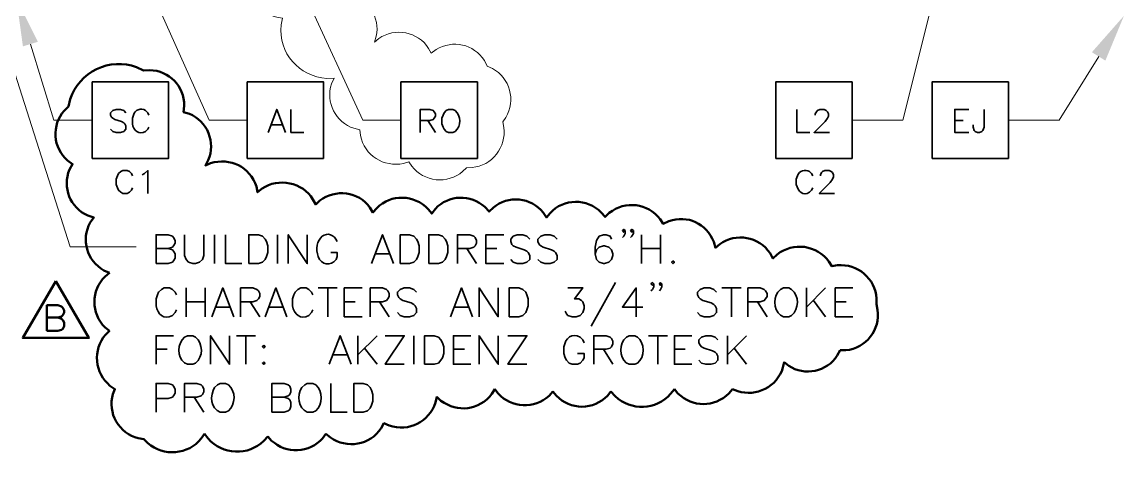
# Model space of a CAD drawing. Header units: inches. Extents: x 5 to 516, y -193 to 129.
# Drawn here: x 77.37 to 91.8, y -104.02 to -98.32 of the extents above; entities that cross this region are included whole.
import ezdxf

# ---------------------------------------------------------------- set-up
doc = ezdxf.new("R2010")
doc.units = ezdxf.units.IN
doc.header["$MEASUREMENT"] = 0
doc.layers.add('PDF4_Geometry', color=7, linetype='Continuous')
doc.layers.add('PDF4_Solid Fills', color=7, linetype='Continuous')

msp = doc.modelspace()

# ---------------------------------------------------------------- linework, layer by layer
at = {"layer": 'PDF4_Geometry', "lineweight": 15}
for points in [[(91.4320868, -89.5129847), (88.9054199, -99.6063185), (88.2387532, -99.6063185)], [(74.8487521, -91.3829834), (78.0020856, -101.262984), (78.8654193, -101.262984)], [(78.1887521, -95.9563175), (79.8187523, -99.6063176), (80.3187523, -99.6063176)], [(81.0954228, -98.006319), (81.8320896, -99.6063191), (82.3320896, -99.6063191)], [(77.482087, -98.6096516), (77.7887537, -99.6063184), (78.2887538, -99.6063184)], [(91.4687554, -98.7729851), (90.9520887, -99.6063185), (90.285422, -99.6063185)]]:
    msp.add_lwpolyline(points, dxfattribs=at)
at = {"layer": 'PDF4_Geometry', "color": 253, "lineweight": 15, "true_color": 0x9a9a9a}
for points in [[(80.3420848, -97.5363199), (80.3854182, -97.6029866), (80.3587516, -97.6729865, 0.424107369), (80.7054183, -98.25632), (80.7787515, -98.2696533), (80.7620848, -98.3596534)], [(81.3620849, -99.0596534), (81.4554183, -99.0563201), (81.4220849, -99.1296534, 0.4131143557), (81.7154183, -99.7129868), (81.7920849, -99.7329868), (81.802085, -99.8063201)], [(82.3654183, -100.1729868), (82.4354183, -100.1496535), (82.4754183, -100.2096535, 0.4243102973), (83.1387517, -100.2796535), (83.1920851, -100.2296535), (83.2654184, -100.2263202, 0.4234748107), (83.6787517, -99.7029868), (83.6654185, -99.6296534), (83.7054184, -99.5696534)]]:
    msp.add_lwpolyline(points, format="xyb", dxfattribs=at)
for points in [[(82.042085, -98.53632), (81.9854183, -98.5829866), (82.0087516, -98.50632)], [(82.792085, -98.6829867), (82.7287517, -98.7296534), (82.6920851, -98.66632)], [(83.5287518, -98.9296534), (83.462085, -98.8996534), (83.4254184, -98.82632)]]:
    msp.add_lwpolyline(points, dxfattribs=at)
at = {"layer": 'PDF4_Geometry', "lineweight": 50}
for points in [[(79.0387503, -98.9496527), (78.9587514, -98.9563177), (78.8687514, -98.9129844, 0.4266034158), (78.0020847, -99.3296511), (77.9787514, -99.4263178)], [(77.9787573, -99.4229857), (77.9787573, -99.426319), (77.9220906, -99.4829857, 0.4161718861), (77.9654239, -100.1329857), (78.0320906, -100.1829857)], [(79.7720856, -100.1963181), (79.7720856, -100.1996515), (79.8087523, -100.1296514, 0.416122095), (79.5620856, -99.5229847), (79.4854189, -99.4996514)], [(83.4854173, -100.7996507), (83.4854173, -100.802984), (83.432084, -100.742984, 0.410865634), (82.7820839, -100.7663173), (82.7354173, -100.8296507)], [(84.238754, -100.8763176), (84.238754, -100.879651), (84.1920873, -100.8129843, 0.4168467313), (83.5420873, -100.749651), (83.4854206, -100.8029843)], [(78.3087541, -100.8763176), (78.3087541, -100.879651), (78.2620874, -100.9463176, 0.4127185048), (78.4420874, -101.5729844), (78.5154207, -101.6063177)], [(87.9754215, -101.5163188), (87.9754215, -101.5196521), (87.9354215, -101.4563188, 0.4222641505), (87.2587548, -101.3629854), (87.2020881, -101.4163188)], [(78.5154191, -102.362985), (78.5154191, -102.3663183), (78.4620858, -102.4163183, 0.4184959584), (78.5220858, -103.082985), (78.5854191, -103.1263184)], [(78.5854197, -103.1229846), (78.5854197, -103.1263179), (78.558753, -103.1929846, 0.4211872739), (78.8920863, -103.7696513), (78.9654197, -103.7829847)], [(84.3220873, -103.1563183), (84.3220873, -103.1596516), (84.368754, -103.2163183, 0.423625), (85.0354207, -103.2163183), (85.0820874, -103.1596516)], [(79.7587528, -103.7096512), (79.7587528, -103.7129845), (79.8087528, -103.7763179, 0.4254461526), (80.5354195, -103.8063179), (80.5887529, -103.7463179)], [(80.5887564, -103.7429849), (80.5887564, -103.7463182), (80.6387564, -103.8029849, 0.41838842), (81.3054231, -103.7729849), (81.3487565, -103.7129849)]]:
    msp.add_lwpolyline(points, format="xyb", dxfattribs=at)
at = {"layer": 'PDF4_Geometry', "lineweight": 35}
for points in [[(78.2887549, -100.1063185), (78.2887549, -99.1063184), (79.2887549, -99.1063184), (79.2887549, -100.1063185)], [(81.3187505, -100.1063185), (81.3187505, -99.1063184), (80.3187504, -99.1063184), (80.3187504, -100.1063185)], [(83.3320902, -100.1063185), (83.3320902, -99.1063184), (82.3320901, -99.1063184), (82.3320901, -100.1063185)], [(87.2387542, -100.1063185), (87.2387542, -99.1063184), (88.2387543, -99.1063184), (88.2387543, -100.1063185)], [(89.2854192, -100.1063185), (89.2854192, -99.1063184), (90.2854192, -99.1063184), (90.2854192, -100.1063185)], [(80.3387564, -101.4829869), (80.3387564, -101.1063202), (80.4654231, -101.1063202), (80.5187564, -101.1263202), (80.5520897, -101.1629869), (80.5720897, -101.1963202), (80.5887564, -101.2496536), (80.5887564, -101.3396536), (80.5720897, -101.3929869), (80.5520897, -101.4296536), (80.5187564, -101.4663203), (80.4654231, -101.4829869)], [(82.3220872, -101.4829869), (82.3220872, -101.1063202), (82.4454205, -101.1063202), (82.4987538, -101.1263202), (82.5354205, -101.1629869), (82.5520872, -101.1963202), (82.5720872, -101.2496536), (82.5720872, -101.3396536), (82.5520872, -101.3929869), (82.5354205, -101.4296536), (82.4987538, -101.4663203), (82.4454205, -101.4829869)], [(82.6954189, -101.4829869), (82.6954189, -101.1063202), (82.8220856, -101.1063202), (82.8754189, -101.1263202), (82.9120856, -101.1629869), (82.9287522, -101.1963202), (82.9454189, -101.2496536), (82.9454189, -101.3396536), (82.9287522, -101.3929869), (82.9120856, -101.4296536), (82.8754189, -101.4663203), (82.8220856, -101.4829869)], [(85.892088, -101.4463184), (85.8754213, -101.4663184), (85.892088, -101.482985), (85.912088, -101.4663184)], [(83.7487569, -102.1796524), (83.7487569, -101.8029857), (83.8754236, -101.8029857), (83.9287569, -101.8229857), (83.9654236, -101.8563191), (83.9820903, -101.8929857), (83.9987569, -101.9463191), (83.9987569, -102.0363191), (83.9820903, -102.0896524), (83.9654236, -102.1263191), (83.9287569, -102.1629858), (83.8754236, -102.1796524)], [(82.6420877, -102.8029842), (82.6420877, -102.4296508), (82.7687544, -102.4296508), (82.8220877, -102.4463175), (82.8554211, -102.4829842), (82.8754211, -102.5196508), (82.8920878, -102.5729842), (82.8920878, -102.6629842), (82.8754211, -102.7163175), (82.8554211, -102.7496508), (82.8220877, -102.7863175), (82.7687544, -102.8029842)], [(80.5354185, -102.5529842), (80.5187518, -102.5729842), (80.5354185, -102.5896508), (80.5520851, -102.5729842)], [(80.5354185, -102.7696522), (80.5187518, -102.7863189), (80.5354185, -102.8029855), (80.5520851, -102.7863189)], [(81.7154248, -103.4296525), (81.7154248, -103.0529858), (81.8387581, -103.0529858), (81.8920915, -103.0729858), (81.9287581, -103.1063192), (81.9454248, -103.1429858), (81.9654248, -103.1963192), (81.9654248, -103.2863192), (81.9454248, -103.3396525), (81.9287581, -103.3763192), (81.8920915, -103.4129859), (81.8387581, -103.4296525)]]:
    msp.add_lwpolyline(points, close=True, dxfattribs=at)
for points in [[(78.7287573, -99.5096523), (78.7020907, -99.4796523), (78.6587573, -99.466319), (78.6020907, -99.466319), (78.5587573, -99.4796523), (78.5287573, -99.5096523), (78.5287573, -99.5396523), (78.5420907, -99.566319), (78.5587573, -99.5796524), (78.585424, -99.596319), (78.6720907, -99.6229857), (78.7020907, -99.6396524), (78.715424, -99.6529857), (78.7287573, -99.6796524), (78.7287573, -99.7229857), (78.7020907, -99.7529857), (78.6587573, -99.766319), (78.6020907, -99.766319), (78.5587573, -99.7529857), (78.5287573, -99.7229857)], [(78.8287519, -99.5396511), (78.8154186, -99.5796511), (78.8154186, -99.6529845)], [(79.0287519, -99.5396511), (79.0154186, -99.5096511), (78.9854186, -99.4796511)], [(80.5920862, -99.7663188), (80.7054196, -99.4663187), (80.8187529, -99.7663188)], [(80.8920876, -99.4663174), (80.8920876, -99.7663174), (81.0620876, -99.7663174)], [(82.58542, -99.7663188), (82.58542, -99.4663187), (82.7120867, -99.4663187), (82.75542, -99.4796521), (82.7687533, -99.4963187), (82.78542, -99.5229854), (82.78542, -99.5529854), (82.7687533, -99.5796521), (82.75542, -99.5963187), (82.7120867, -99.6096521), (82.58542, -99.6096521)], [(83.0420886, -99.4796507), (83.0120886, -99.4663174), (82.9554219, -99.4663174), (82.9254219, -99.4796507), (82.8987552, -99.5096507), (82.8854219, -99.5396507), (82.8687552, -99.5796507), (82.8687552, -99.6529841), (82.8854219, -99.6963174), (82.8987552, -99.7229841), (82.9254219, -99.7529841), (82.9554219, -99.7663174), (83.0120886, -99.7663174), (83.0420886, -99.7529841)], [(87.5154198, -99.4663174), (87.5154198, -99.7663174), (87.6854198, -99.7663174)], [(87.7554236, -99.5396511), (87.7554236, -99.5229845), (87.7720903, -99.4963178), (87.7854236, -99.4796511), (87.8154236, -99.4663178), (87.8720903, -99.4663178), (87.898757, -99.4796511), (87.9154237, -99.4963178), (87.928757, -99.5229845), (87.928757, -99.5529845), (87.9154237, -99.5796511), (87.8854237, -99.6229845), (87.7420903, -99.7663178), (87.9420903, -99.7663178)], [(89.7687574, -99.7663188), (89.5820907, -99.7663188), (89.5820907, -99.4663187), (89.7687574, -99.4663187)], [(89.9687553, -99.4663174), (89.9687553, -99.6963174), (89.9520886, -99.7396507), (89.9387553, -99.7529841), (89.9087552, -99.7663174), (89.8820886, -99.7663174), (89.8520886, -99.7529841), (89.8387552, -99.7396507), (89.8254219, -99.6963174), (89.8254219, -99.6663174)], [(78.9854186, -99.7529845), (79.0154186, -99.7229845), (79.0287519, -99.6963178)], [(80.6354212, -99.6663194), (80.7787545, -99.6663194)], [(82.6854227, -99.6096517), (82.7854227, -99.7663184)], [(89.5820907, -99.6096517), (89.6954241, -99.6096517)], [(78.8187503, -100.3363193), (78.8020836, -100.3063193), (78.775417, -100.2796527), (78.745417, -100.2663193), (78.6887503, -100.2663193), (78.6620836, -100.2796527), (78.6320836, -100.3063193), (78.6187503, -100.3363193), (78.6020836, -100.3796527), (78.6020836, -100.4496527), (78.6187503, -100.492986), (78.6320836, -100.522986), (78.6620836, -100.5496527), (78.6887503, -100.5663194), (78.745417, -100.5663194), (78.775417, -100.5496527), (78.8020836, -100.522986), (78.8187503, -100.492986)], [(78.9454186, -100.3229866), (78.9754186, -100.3063199), (79.0187519, -100.2663199), (79.0187519, -100.5663199)], [(87.8254242, -100.3363193), (87.8254242, -100.322986), (87.8387575, -100.292986), (87.8520909, -100.2796527), (87.8820909, -100.2663193), (87.9387575, -100.2663193), (87.9654242, -100.2796527), (87.9820909, -100.292986), (87.9954242, -100.322986), (87.9954242, -100.3496527), (87.9820909, -100.3796527), (87.9520909, -100.422986), (87.8087575, -100.5663194), (88.0087575, -100.5663194)], [(87.5254215, -100.3363193), (87.5087548, -100.3796527), (87.5087548, -100.4496527)], [(87.7254215, -100.3363193), (87.7087548, -100.3063193), (87.6820881, -100.2796527)], [(87.6820881, -100.5496527), (87.7087548, -100.522986), (87.7254215, -100.492986)], [(79.1254181, -101.4829869), (79.1254181, -101.1063202), (79.2854181, -101.1063202), (79.3387514, -101.1263202), (79.3554181, -101.1429869), (79.3754181, -101.1796536), (79.3754181, -101.2163202), (79.3554181, -101.2496536), (79.3387514, -101.2696536), (79.2854181, -101.2863202), (79.1254181, -101.2863202)], [(79.4987566, -101.1063186), (79.4987566, -101.3763186), (79.5187566, -101.429652), (79.5520899, -101.4663186), (79.6054233, -101.4829853), (79.6420899, -101.4829853), (79.6954233, -101.4663186), (79.7320899, -101.429652), (79.7487566, -101.3763186), (79.7487566, -101.1063186)], [(79.8920875, -101.1063186), (79.8920875, -101.4829853)], [(80.0354184, -101.1063186), (80.0354184, -101.4829853), (80.2487518, -101.4829853)], [(80.7154247, -101.1063186), (80.7154247, -101.4829853)], [(80.855419, -101.4829869), (80.855419, -101.1063202), (81.105419, -101.4829869), (81.105419, -101.1063202)], [(81.9454188, -101.4829869), (82.0887522, -101.1063202), (82.2320855, -101.4829869)], [(83.0720872, -101.4829869), (83.0720872, -101.1063202), (83.2320872, -101.1063202), (83.2854206, -101.1263202), (83.3020872, -101.1429869), (83.3220872, -101.1796536), (83.3220872, -101.2163202), (83.3020872, -101.2496536), (83.2854206, -101.2696536), (83.2320872, -101.2863202), (83.0720872, -101.2863202)], [(83.6787523, -101.4829869), (83.445419, -101.4829869), (83.445419, -101.1063202), (83.6787523, -101.1063202)], [(84.0187561, -101.1629864), (83.9820895, -101.1263197), (83.9287561, -101.1063197), (83.8554228, -101.1063197), (83.8020895, -101.1263197), (83.7687561, -101.1629864), (83.7687561, -101.1963197), (83.7854228, -101.2329864), (83.8020895, -101.249653), (83.8387561, -101.269653), (83.9454228, -101.3029864), (83.9820895, -101.3229864), (83.9987561, -101.339653), (84.0187561, -101.3763197), (84.0187561, -101.429653), (83.9820895, -101.4663197), (83.9287561, -101.4829864), (83.8554228, -101.4829864), (83.8020895, -101.4663197), (83.7687561, -101.429653)], [(84.3754185, -101.1629864), (84.3387518, -101.1263197), (84.2854185, -101.1063197), (84.2154185, -101.1063197), (84.1620851, -101.1263197), (84.1254185, -101.1629864), (84.1254185, -101.1963197), (84.1420851, -101.2329864), (84.1620851, -101.249653), (84.1954185, -101.269653), (84.3020852, -101.3029864), (84.3387518, -101.3229864), (84.3554185, -101.339653), (84.3754185, -101.3763197), (84.3754185, -101.429653), (84.3387518, -101.4663197), (84.2854185, -101.4829864), (84.2154185, -101.4829864), (84.1620851, -101.4663197), (84.1254185, -101.429653)], [(85.0887568, -101.1629864), (85.0720901, -101.1263197), (85.0187568, -101.1063197), (84.9820901, -101.1063197), (84.9287568, -101.1263197), (84.8920901, -101.179653), (84.8754234, -101.269653), (84.8754234, -101.3563197), (84.8920901, -101.429653), (84.9287568, -101.4663197), (84.9820901, -101.4829864), (84.9987568, -101.4829864), (85.0520901, -101.4663197), (85.0887568, -101.429653), (85.1054234, -101.3763197), (85.1054234, -101.3563197), (85.0887568, -101.3029864), (85.0520901, -101.269653), (84.9987568, -101.249653), (84.9820901, -101.249653), (84.9287568, -101.269653), (84.8920901, -101.3029864), (84.8754234, -101.3563197)], [(85.2687562, -101.052984), (85.2487562, -101.072984), (85.2320896, -101.052984), (85.2487562, -101.0363174), (85.2687562, -101.052984), (85.2687562, -101.0896507), (85.2487562, -101.1263174), (85.2320896, -101.142984)], [(85.3754186, -101.052984), (85.3554186, -101.072984), (85.3387519, -101.052984), (85.3554186, -101.0363174), (85.3754186, -101.052984), (85.3754186, -101.0896507), (85.3554186, -101.1263174), (85.3387519, -101.142984)], [(85.4820877, -101.1063186), (85.4820877, -101.4829853)], [(85.7320877, -101.1063186), (85.7320877, -101.4829853)], [(79.2854184, -101.2863181), (79.3387517, -101.3029847), (79.3554184, -101.3229847), (79.3754184, -101.3563181), (79.3754184, -101.4129847), (79.3554184, -101.4463181), (79.3387517, -101.4663181), (79.2854184, -101.4829848), (79.1254183, -101.4829848)], [(83.1954189, -101.2863181), (83.3220856, -101.4829848)], [(83.445419, -101.2863181), (83.5887523, -101.2863181)], [(85.4820877, -101.2863181), (85.7320877, -101.2863181)], [(81.4820901, -101.4296517), (81.4987567, -101.392985), (81.4987567, -101.3396517), (81.4120901, -101.3396517)], [(81.9987568, -101.3563186), (82.1787568, -101.3563186)], [(79.3920875, -101.8929838), (79.3754208, -101.8563172), (79.3387541, -101.8229838), (79.3020875, -101.8029838), (79.2320875, -101.8029838), (79.1954208, -101.8229838), (79.1587541, -101.8563172), (79.1420875, -101.8929838), (79.1254208, -101.9463172), (79.1254208, -102.0363172)], [(79.5187558, -101.8029841), (79.5187558, -102.1796508)], [(79.7687558, -101.8029841), (79.7687558, -102.1796508)], [(79.8554189, -102.1796524), (79.9987523, -101.8029857), (80.1420856, -102.1796524)], [(80.2320873, -102.1796524), (80.2320873, -101.8029857), (80.3920873, -101.8029857), (80.4454206, -101.8229857), (80.4654206, -101.8396524), (80.4820873, -101.8763191), (80.4820873, -101.9129857), (80.4654206, -101.9463191), (80.4454206, -101.9663191), (80.3920873, -101.9829857), (80.2320873, -101.9829857)], [(80.5520878, -102.1796524), (80.6954212, -101.8029857), (80.8387545, -102.1796524)], [(81.1787562, -101.8929838), (81.1620895, -101.8563172), (81.1254228, -101.8229838), (81.0887562, -101.8029838), (81.0187562, -101.8029838), (80.9820895, -101.8229838), (80.9454228, -101.8563172), (80.9287562, -101.8929838), (80.9120895, -101.9463172), (80.9120895, -102.0363172)], [(81.2487567, -101.8029841), (81.4987567, -101.8029841)], [(81.3754182, -101.8029841), (81.3754182, -102.1796508)], [(81.8220898, -102.1796524), (81.5887565, -102.1796524), (81.5887565, -101.8029857), (81.8220898, -101.8029857)], [(81.9287562, -102.1796524), (81.9287562, -101.8029857), (82.0887563, -101.8029857), (82.1420896, -101.8229857), (82.1620896, -101.8396524), (82.1787563, -101.8763191), (82.1787563, -101.9129857), (82.1620896, -101.9463191), (82.1420896, -101.9663191), (82.0887563, -101.9829857), (81.9287562, -101.9829857)], [(82.5354186, -101.8563187), (82.4987519, -101.8229853), (82.4454186, -101.8029853), (82.3754186, -101.8029853), (82.3220853, -101.8229853), (82.2854186, -101.8563187), (82.2854186, -101.8929853), (82.3020853, -101.929652), (82.3220853, -101.9463187), (82.3554186, -101.9663187), (82.4654186, -101.999652), (82.4987519, -102.019652), (82.5187519, -102.0363187), (82.5354186, -102.0729853), (82.5354186, -102.1263187), (82.4987519, -102.1629853), (82.4454186, -102.179652), (82.3754186, -102.179652), (82.3220853, -102.1629853), (82.2854186, -102.1263187)], [(82.9820875, -102.1796524), (83.1254208, -101.8029857), (83.2687542, -102.1796524)], [(83.3554192, -102.1796524), (83.3554192, -101.8029857), (83.6054192, -102.1796524), (83.6054192, -101.8029857)], [(84.5187562, -101.8029841), (84.7154229, -101.8029841), (84.6054228, -101.9463174), (84.6620895, -101.9463174), (84.6954229, -101.9663174), (84.7154229, -101.9829841), (84.7320895, -102.0363175), (84.7320895, -102.0729841), (84.7154229, -102.1263175), (84.6787562, -102.1629841), (84.6254229, -102.1796508), (84.5720895, -102.1796508), (84.5187562, -102.1629841), (84.4987562, -102.1429841), (84.4820895, -102.1063175)], [(85.1420879, -101.7329869), (84.8220879, -102.302987)], [(85.4120871, -102.1796508), (85.4120871, -101.8029841), (85.2320871, -102.0529841), (85.4987538, -102.0529841)], [(85.642088, -101.7496529), (85.6254213, -101.7696529), (85.6054213, -101.7496529), (85.6254213, -101.7329863), (85.642088, -101.7496529), (85.642088, -101.7863196), (85.6254213, -101.8229863), (85.6054213, -101.8396529)], [(85.7487571, -101.7496529), (85.7320904, -101.7696529), (85.7154238, -101.7496529), (85.7320904, -101.7329863), (85.7487571, -101.7496529), (85.7487571, -101.7863196), (85.7320904, -101.8229863), (85.7154238, -101.8396529)], [(86.4654252, -101.8563187), (86.4287585, -101.8229853), (86.3754252, -101.8029853), (86.3020918, -101.8029853), (86.2487585, -101.8229853), (86.2154251, -101.8563187), (86.2154251, -101.8929853), (86.2320918, -101.929652), (86.2487585, -101.9463187), (86.2854252, -101.9663187), (86.3920918, -101.999652), (86.4287585, -102.019652), (86.4454252, -102.0363187), (86.4654252, -102.0729853), (86.4654252, -102.1263187), (86.4287585, -102.1629853), (86.3754252, -102.179652), (86.3020918, -102.179652), (86.2487585, -102.1629853), (86.2154251, -102.1263187)], [(86.5354189, -101.8029841), (86.785419, -101.8029841)], [(86.6620872, -101.8029841), (86.6620872, -102.1796508)], [(86.8754187, -102.1796524), (86.8754187, -101.8029857), (87.0354187, -101.8029857), (87.088752, -101.8229857), (87.1054187, -101.8396524), (87.1254187, -101.8763191), (87.1254187, -101.9129857), (87.1054187, -101.9463191), (87.088752, -101.9663191), (87.0354187, -101.9829857), (86.8754187, -101.9829857)], [(87.4454236, -101.8229841), (87.4120903, -101.8029841), (87.3387569, -101.8029841), (87.3020903, -101.8229841), (87.2687569, -101.8563174)], [(87.6420881, -101.8029841), (87.6420881, -102.1796508)], [(87.8920882, -101.8029841), (87.6420881, -102.0529841)], [(88.2487565, -102.1796524), (88.0187565, -102.1796524), (88.0187565, -101.8029857), (88.2487565, -101.8029857)], [(79.5187558, -101.9829853), (79.7687558, -101.9829853)], [(80.355419, -101.9829853), (80.4820857, -102.1796519)], [(81.5887565, -101.9829853), (81.7320898, -101.9829853)], [(82.052088, -101.9829853), (82.1787546, -102.1796519)], [(86.9987572, -101.9829853), (87.1254239, -102.1796519)], [(87.7320879, -101.9663176), (87.8920879, -102.1796509)], [(88.0187565, -101.9829853), (88.1620898, -101.9829853)], [(79.3387541, -102.1629839), (79.3754208, -102.1263172), (79.3920875, -102.0896505)], [(79.9087569, -102.0529841), (80.0887569, -102.0529841)], [(80.605419, -102.0529841), (80.785419, -102.0529841)], [(81.1254228, -102.1629839), (81.1620895, -102.1263172), (81.1787562, -102.0896505)], [(83.0354187, -102.0529841), (83.2154187, -102.0529841)], [(87.3387569, -102.1796508), (87.4120903, -102.1796508), (87.4454236, -102.1629841)], [(79.1254181, -102.8029842), (79.1254181, -102.4296508), (79.3554181, -102.4296508)], [(79.642085, -102.4463191), (79.6054184, -102.4296524), (79.5354184, -102.4296524), (79.4987517, -102.4463191), (79.4654184, -102.4829858)], [(79.8387563, -102.8029842), (79.8387563, -102.4296508), (80.0887564, -102.8029842), (80.0887564, -102.4296508)], [(80.1787561, -102.4296524), (80.4287561, -102.4296524)], [(80.3020878, -102.4296524), (80.3020878, -102.8029858)], [(81.3920876, -102.8029842), (81.535421, -102.4296508), (81.6787543, -102.8029842)], [(81.768756, -102.4296524), (81.768756, -102.8029858)], [(82.018756, -102.4296524), (81.768756, -102.6796525)], [(82.3754183, -102.8029842), (82.1254183, -102.8029842), (82.3754183, -102.4296508), (82.1254183, -102.4296508)], [(82.4987568, -102.4296524), (82.4987568, -102.8029858)], [(83.2487561, -102.8029842), (83.0187561, -102.8029842), (83.0187561, -102.4296508), (83.2487561, -102.4296508)], [(83.3554192, -102.8029842), (83.3554192, -102.4296508), (83.6054192, -102.8029842), (83.6054192, -102.4296508)], [(83.9820876, -102.8029842), (83.7320875, -102.8029842), (83.9820876, -102.4296508), (83.7320875, -102.4296508)], [(84.8554193, -102.8029842), (84.8554193, -102.4296508), (85.0187527, -102.4296508), (85.072086, -102.4463175), (85.0887527, -102.4663175), (85.1054194, -102.4996508), (85.1054194, -102.5363175), (85.0887527, -102.5729842), (85.072086, -102.5896508), (85.0187527, -102.6063175), (84.8554193, -102.6063175)], [(85.4287541, -102.4463191), (85.3920874, -102.4296524), (85.3220874, -102.4296524), (85.2854207, -102.4463191), (85.2487541, -102.4829858)], [(85.5720874, -102.4296524), (85.8220874, -102.4296524)], [(85.6954191, -102.4296524), (85.6954191, -102.8029858)], [(86.1420872, -102.8029842), (85.9120872, -102.8029842), (85.9120872, -102.4296508), (86.1420872, -102.4296508)], [(86.4820878, -102.4829853), (86.4454211, -102.4463186), (86.3920878, -102.429652), (86.3220878, -102.429652), (86.2687544, -102.4463186), (86.2320877, -102.4829853), (86.2320877, -102.519652), (86.2487544, -102.5529853), (86.2687544, -102.5729853), (86.3020878, -102.589652), (86.4120878, -102.6263187), (86.4454211, -102.6429853), (86.4654211, -102.6629853), (86.4820878, -102.6963187), (86.4820878, -102.749652), (86.4454211, -102.7863187), (86.3920878, -102.8029853), (86.3220878, -102.8029853), (86.2687544, -102.7863187), (86.2320877, -102.749652)], [(86.6054195, -102.4296524), (86.6054195, -102.8029858)], [(86.8554195, -102.4296524), (86.6054195, -102.6796525)], [(84.4654209, -102.5729855), (84.4654209, -102.6629855), (84.4820876, -102.7163189), (84.4987543, -102.7496522), (84.5354209, -102.7863189), (84.5720876, -102.8029855), (84.6420876, -102.8029855), (84.6787543, -102.7863189), (84.715421, -102.7496522), (84.7320876, -102.7163189), (84.7320876, -102.6629855), (84.6420876, -102.6629855)], [(84.7320876, -102.5196522), (84.715421, -102.4829855), (84.6787543, -102.4463188)], [(79.1254181, -102.6063187), (79.2687514, -102.6063187)], [(81.4454188, -102.6796525), (81.6254188, -102.6796525)], [(81.8554191, -102.5896527), (82.0187524, -102.8029861)], [(83.0187561, -102.6063187), (83.1620894, -102.6063187)], [(84.9820876, -102.6063187), (85.105421, -102.8029854)], [(85.9120872, -102.6063187), (86.0520872, -102.6063187)], [(86.6954192, -102.5896527), (86.8554192, -102.8029861)], [(79.5354184, -102.8029858), (79.6054184, -102.8029858), (79.642085, -102.7863191)], [(85.3220874, -102.8029858), (85.3920874, -102.8029858), (85.4287541, -102.7863191)], [(79.1254181, -103.4296525), (79.1254181, -103.0529858), (79.2854181, -103.0529858), (79.3387514, -103.0729858), (79.3554181, -103.0896525), (79.3754181, -103.1263192), (79.3754181, -103.1796525), (79.3554181, -103.2163192), (79.3387514, -103.2329858), (79.2854181, -103.2496525), (79.1254181, -103.2496525)], [(79.4987566, -103.4296525), (79.4987566, -103.0529858), (79.6587566, -103.0529858), (79.7154233, -103.0729858), (79.7320899, -103.0896525), (79.7487566, -103.1263192), (79.7487566, -103.1629858), (79.7320899, -103.1963192), (79.7154233, -103.2163192), (79.6587566, -103.2329858), (79.4987566, -103.2329858)], [(80.0720913, -103.0729842), (80.0354247, -103.0529842), (79.9654246, -103.0529842), (79.928758, -103.0729842), (79.8920913, -103.1063175)], [(80.6420876, -103.4296525), (80.6420876, -103.0529858), (80.8020876, -103.0529858), (80.8554209, -103.0729858), (80.8754209, -103.0896525), (80.8920876, -103.1263192), (80.8920876, -103.1629858), (80.8754209, -103.1963192), (80.8554209, -103.2163192), (80.8020876, -103.2329858), (80.6420876, -103.2329858)], [(81.2154191, -103.0729842), (81.1787524, -103.0529842), (81.105419, -103.0529842), (81.0720857, -103.0729842), (81.035419, -103.1063175)], [(81.4120868, -103.0529842), (81.4120868, -103.4296509), (81.6254202, -103.4296509)], [(79.6254181, -103.2329854), (79.7487515, -103.429652)], [(80.8020879, -103.2329854), (80.8554212, -103.249652), (80.8754212, -103.269652), (80.8920879, -103.3029854), (80.8920879, -103.3563187), (80.8754212, -103.3929854), (80.8554212, -103.4129854), (80.8020879, -103.429652), (80.6420878, -103.429652)], [(79.9654246, -103.4296509), (80.0354247, -103.4296509), (80.0720913, -103.4129842)], [(81.105419, -103.4296509), (81.1787524, -103.4296509), (81.2154191, -103.4129842)]]:
    msp.add_lwpolyline(points, dxfattribs=at)
at = {"layer": 'PDF4_Geometry', "lineweight": 50}
for points in [[(79.495417, -99.4196527), (79.485417, -99.4996528), (79.485417, -99.4963194)], [(78.0320884, -100.1796521), (78.0320884, -100.1829855), (77.9920884, -100.2529855)], [(79.838755, -100.1696508), (79.7720883, -100.1996508)], [(80.4554217, -100.5463175), (80.4554217, -100.5496508), (80.438755, -100.4763175)], [(80.5154247, -100.5029844), (80.4554247, -100.5496511)], [(81.2154247, -100.7063178), (81.2154247, -100.7096511), (81.1787581, -100.6429844)], [(81.2687581, -100.6596503), (81.2154247, -100.7096503)], [(81.9654248, -100.8096503), (81.9654248, -100.8129836), (81.9254248, -100.7496503)], [(82.0154172, -100.7563197), (81.9654172, -100.8129863)], [(82.7354173, -100.8263197), (82.7354173, -100.829653), (82.6887506, -100.769653)], [(84.2854234, -100.8229846), (84.2387567, -100.8796512)], [(85.0054234, -100.8696512), (85.0054234, -100.8729846), (84.9554234, -100.8129846)], [(85.058753, -100.819651), (85.0054196, -100.8729843)], [(78.2320885, -100.8563188), (78.3087551, -100.8796522)], [(85.7654197, -100.959651), (85.7654197, -100.9629843), (85.7254197, -100.9029843)], [(85.8387557, -100.9296518), (85.7654224, -100.9629851)], [(86.4487558, -101.2729851), (86.4487558, -101.2763185), (86.4287558, -101.1996518)], [(86.5054189, -101.2296529), (86.4487523, -101.2763196)], [(87.2020857, -101.4129862), (87.2020857, -101.4163196), (87.165419, -101.3496529)], [(88.0487548, -101.5063189), (87.9754215, -101.5196522)], [(78.5154191, -101.6029853), (78.5154191, -101.6063186), (78.4587524, -101.6529853)], [(88.5587549, -102.0129856), (88.5587549, -102.0163189), (88.5587549, -101.9429856)], [(77.6954185, -102.3663183), (77.6954185, -102.0296516), (77.8387518, -102.0296516), (77.8887518, -102.0463183), (77.9054185, -102.0629849), (77.9220852, -102.0963183), (77.9220852, -102.1263183), (77.9054185, -102.1596516), (77.8887518, -102.1763183), (77.8387518, -102.1896516), (77.6954185, -102.1896516)], [(88.5720906, -102.0896515), (88.5587573, -102.0163181)], [(77.8387562, -102.189652), (77.8887562, -102.2063187), (77.9054229, -102.2229854), (77.9220895, -102.2563187), (77.9220895, -102.3029854), (77.9054229, -102.3363187), (77.8887562, -102.3529854), (77.8387562, -102.3663187), (77.6954228, -102.3663187)], [(78.4587524, -102.319652), (78.5154191, -102.3663187)], [(88.0454199, -102.6896521), (88.0820865, -102.6196521)], [(88.0820906, -102.6163182), (88.0820906, -102.6196515), (88.1587573, -102.6196515)], [(87.3320903, -102.8463179), (87.3487569, -102.7729846)], [(87.3487531, -102.7696521), (87.3487531, -102.7729854), (87.4087532, -102.8229854)], [(83.5220881, -103.1896522), (83.5620881, -103.1263188)], [(83.5620911, -103.1229846), (83.5620911, -103.1263179), (83.6054244, -103.1829846)], [(84.2720911, -103.216318), (84.3220911, -103.1596513)], [(85.0820904, -103.1563183), (85.0820904, -103.1596516), (85.1354237, -103.2196516)], [(85.8620904, -103.1896516), (85.9120904, -103.1263183)], [(85.9120872, -103.1229846), (85.9120872, -103.1263179), (85.9587538, -103.1829846)], [(86.6254206, -103.1829846), (86.6720872, -103.1263179)], [(86.6720902, -103.1229846), (86.6720902, -103.1263179), (86.7420902, -103.1529846)], [(82.7854224, -103.3029851), (82.8020891, -103.2296518)], [(82.802088, -103.2263188), (82.802088, -103.2296522), (82.8554214, -103.2796522)], [(82.0720861, -103.6396512), (82.1087527, -103.5729845)], [(82.1087557, -103.5696518), (82.1087557, -103.5729851), (82.1787557, -103.6029851)], [(79.7154246, -103.7763184), (79.758758, -103.7129851)], [(81.3487527, -103.7096512), (81.3487527, -103.7129845), (81.4087527, -103.7596512)], [(78.9654246, -103.7796517), (78.9654246, -103.7829851), (79.0187579, -103.8363184)]]:
    msp.add_lwpolyline(points, dxfattribs=at)
msp.add_lwpolyline([(77.8120906, -101.7129844), (78.245424, -102.4563178), (77.3787572, -102.4563178)], close=True, dxfattribs=at)
at = {"layer": 'PDF4_Geometry', "lineweight": 35}
msp.add_ellipse((81.3758503, -101.2995754), major_axis=(-0.0047299, 0.1990753), ratio=0.7284814703, start_param=5.2402670671, end_param=8.324970208, dxfattribs=at)
at = {"layer": 'PDF4_Geometry', "color": 253, "lineweight": 15, "true_color": 0x9a9a9a}
for points in [[(82.0087516, -98.50632), (82.0619183, -98.2646533), (81.904085, -98.0130978), (81.6587516, -97.9629866)], [(80.7620848, -98.3596534), (80.7238071, -98.7250423), (80.9973071, -99.0366534), (81.3620849, -99.0596534)], [(82.6920851, -98.66632), (82.5579183, -98.4441534), (82.2512517, -98.3920423), (82.042085, -98.53632)], [(83.4254184, -98.82632), (83.2822517, -98.6097645), (83.0122517, -98.5481534), (82.792085, -98.6829867)], [(83.7054184, -99.5696534), (83.8382518, -99.347209), (83.7588074, -99.0511534), (83.5287518, -98.9296534)], [(81.802085, -99.8063201), (81.8502516, -100.0689313), (82.1083072, -100.2272646), (82.3654183, -100.1729868)]]:
    msp.add_open_spline(points, degree=3, dxfattribs=at)
at = {"layer": 'PDF4_Geometry', "lineweight": 50}
for points in [[(79.495417, -99.4196527), (79.4939726, -99.1570416), (79.3001392, -98.9603194), (79.0387503, -98.9496527)], [(80.438755, -100.4763175), (80.3533106, -100.2162063), (80.0974217, -100.0927619), (79.838755, -100.1696508)], [(77.9920884, -100.2529855), (77.8941995, -100.4910966), (78.000144, -100.7486522), (78.2320885, -100.8563188)], [(81.1787581, -100.6429844), (81.0480358, -100.42154), (80.7247025, -100.3539844), (80.5154247, -100.5029844)], [(81.9254248, -100.7496503), (81.7762581, -100.5394836), (81.4712581, -100.5027614), (81.2687581, -100.6596503)], [(82.6887506, -100.769653), (82.503195, -100.5800974), (82.204195, -100.5684863), (82.0154172, -100.7563197)], [(84.9554234, -100.8129846), (84.7698678, -100.6267068), (84.4600345, -100.628929), (84.2854234, -100.8229846)], [(85.7254197, -100.9029843), (85.5624752, -100.6920954), (85.2725308, -100.6550398), (85.058753, -100.819651)], [(86.4287558, -101.1996518), (86.3273113, -100.9602073), (86.0892002, -100.8409296), (85.8387557, -100.9296518)], [(87.165419, -101.3496529), (87.0246968, -101.1305418), (86.7147523, -101.0763195), (86.5054189, -101.2296529)], [(88.5587549, -101.9429856), (88.5439771, -101.6798189), (88.3104215, -101.48343), (88.0487548, -101.5063189)], [(78.4587524, -101.6529853), (78.2691413, -101.8313742), (78.272308, -102.140652), (78.4587524, -102.319652)], [(88.1587573, -102.6196515), (88.4183129, -102.5919848), (88.6119795, -102.3484848), (88.5720906, -102.0896515)], [(87.4087532, -102.8229854), (87.6171976, -102.9599299), (87.9098643, -102.9012076), (88.0454199, -102.6896521)], [(86.7420902, -103.1529846), (86.9802014, -103.2373735), (87.2644236, -103.0921513), (87.3320903, -102.8463179)], [(82.1787557, -103.6029851), (82.4368668, -103.6914296), (82.6957002, -103.5589851), (82.7854224, -103.3029851)], [(82.8554214, -103.2796522), (83.0710325, -103.4402077), (83.3581992, -103.4058188), (83.5220881, -103.1896522)], [(83.6054244, -103.1829846), (83.7761466, -103.3808735), (84.0798133, -103.3900957), (84.2720911, -103.216318)], [(85.1354237, -103.2196516), (85.3453126, -103.4152628), (85.6740904, -103.4063739), (85.8620904, -103.1896516)], [(85.9587538, -103.1829846), (86.1499761, -103.3692624), (86.4341983, -103.3692624), (86.6254206, -103.1829846)], [(81.4087527, -103.7596512), (81.6203082, -103.914929), (81.928586, -103.860929), (82.0720861, -103.6396512)], [(79.0187579, -103.8363184), (79.2152579, -104.0159851), (79.5524246, -103.9863184), (79.7154246, -103.7763184)]]:
    msp.add_open_spline(points, degree=3, dxfattribs=at)
at = {"layer": 'PDF4_Geometry', "lineweight": 35}
for points in [[(78.9854186, -99.4796511), (78.9290853, -99.4392067), (78.845363, -99.47304), (78.8287519, -99.5396511)], [(83.0420886, -99.7529841), (83.1234775, -99.6821507), (83.1213108, -99.5510396), (83.0420886, -99.4796507)], [(78.8154186, -99.6529845), (78.8278075, -99.7388734), (78.9041408, -99.8035956), (78.9854186, -99.7529845)], [(87.6820881, -100.2796527), (87.6241437, -100.2425971), (87.5430326, -100.2675971), (87.5254215, -100.3363193)], [(87.5087548, -100.4496527), (87.5280881, -100.5327638), (87.5956437, -100.6103749), (87.6820881, -100.5496527)], [(81.2487567, -101.392985), (81.288479, -101.5003184), (81.4132567, -101.5247628), (81.4820901, -101.4296517)], [(87.2687569, -101.8563174), (87.1974236, -101.9502619), (87.2228125, -102.1448175), (87.3387569, -102.1796508)], [(87.4454236, -102.1629841), (87.5455347, -102.0825397), (87.5498125, -101.9012063), (87.4454236, -101.8229841)], [(79.1254208, -102.0363172), (79.1443097, -102.1478727), (79.2288097, -102.2243728), (79.3387541, -102.1629839)], [(80.9120895, -102.0363172), (80.9309784, -102.1478727), (81.0154784, -102.2243728), (81.1254228, -102.1629839)], [(84.6787543, -102.4463188), (84.5688098, -102.3849299), (84.4843098, -102.46143), (84.4654209, -102.5729855)], [(79.4654184, -102.4829858), (79.394585, -102.5788747), (79.417585, -102.7655414), (79.5354184, -102.8029858)], [(79.642085, -102.7863191), (79.7466406, -102.7034858), (79.7421962, -102.5280413), (79.642085, -102.4463191)], [(85.2487541, -102.4829858), (85.1886985, -102.579208), (85.1968652, -102.7633747), (85.3220874, -102.8029858)], [(85.4287541, -102.7863191), (85.5279208, -102.716208), (85.5251985, -102.5167636), (85.4287541, -102.4463191)], [(79.8920913, -103.1063175), (79.8254246, -103.2069842), (79.8400913, -103.3838731), (79.9654246, -103.4296509)], [(80.0720913, -103.4129842), (80.1690358, -103.3323176), (80.1718691, -103.149762), (80.0720913, -103.0729842)], [(81.035419, -103.1063175), (80.9688635, -103.2073175), (80.9837524, -103.3790953), (81.105419, -103.4296509)], [(81.2154191, -103.4129842), (81.3123635, -103.3323176), (81.3151968, -103.149762), (81.2154191, -103.0729842)]]:
    msp.add_open_spline(points, degree=3, dxfattribs=at)
at = {"layer": 'PDF4_Solid Fills', "lineweight": 15, "transparency": 33554559}
for points in [[(77.3820911, -98.6396504), (77.2954244, -98.0129837), (77.5787578, -98.5796504)], [(91.5554185, -98.8263162), (91.7987519, -98.2396495), (91.3787518, -98.7163162)]]:
    msp.add_solid(points, dxfattribs=at)

doc.saveas('drawing.dxf')
